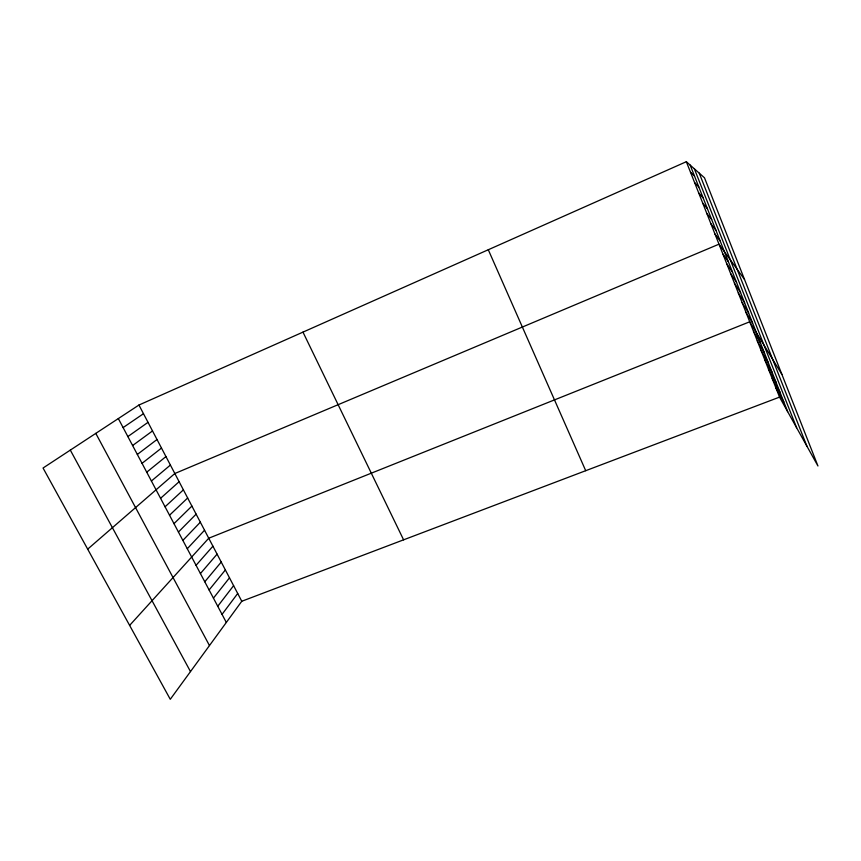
<?xml version="1.0" encoding="UTF-8"?>
<svg xmlns="http://www.w3.org/2000/svg" width="861" height="861" viewBox="0 0 861 861"><rect width="100%" height="100%" fill="white"/><g stroke="black" fill="none" stroke-linecap="round" stroke-linejoin="round"><path stroke-width="1.29" d="M779.549 397.115L241.78 601.258L170.274 699.293L43.05 468.018L138.944 405.036L686.335 161.707L704.492 177.796L817.95 465.984L779.549 397.115L686.335 161.707M222.041 614.377L237.701 593.477M217.747 606.262L233.6 585.652M213.442 598.126L229.489 577.817M209.115 589.968L225.367 569.95M204.778 581.778L221.234 562.061M200.419 573.555L217.08 554.14M196.06 565.311L212.915 546.197M129.624 625.398L208.739 538.222L749.727 321.788L781.917 374.449M187.278 548.726L204.552 530.225M182.866 540.396L200.344 522.207M178.431 532.033L196.125 514.157M173.987 523.649L191.895 506.085M169.531 515.233L187.655 497.981M165.064 506.785L183.393 489.855M160.566 498.315L179.12 481.708M87.682 549.157L174.826 473.518L718.989 244.18L744.517 279.47M151.407 481.008L170.403 465.069M146.736 472.183L165.947 456.578M142.043 463.336L161.491 448.064M137.34 454.447L157.003 439.519M132.616 445.524L152.515 430.941M127.869 436.57L148.006 422.342M123.112 427.583L143.475 413.7M690.479 172.157L694.483 176.053M694.601 182.564L698.809 186.977M698.702 192.939L703.114 197.858M702.791 203.261L707.398 208.696M706.87 213.55L711.66 219.49M710.928 223.795L715.911 230.231M714.964 234.009L720.14 240.94M722.885 254.006L728.438 261.895M726.759 263.8L732.496 272.162M730.623 273.561L736.532 282.386M734.476 283.28L740.557 292.568M738.308 292.955L744.571 302.706M742.128 302.609L748.564 312.812M745.927 312.22L752.546 322.875M753.493 331.334L760.457 342.872M757.26 340.827L764.385 352.816M761.006 350.298L768.303 362.729M764.74 359.737L772.209 372.587M768.464 369.132L776.095 382.424M772.177 378.496L779.969 392.207M775.869 387.816L783.822 401.958M70.311 450.109L190.496 671.58M95.797 433.374L209.471 645.556M118.334 418.575L226.325 622.46M138.944 405.036L241.78 601.258M302.975 332.12L403.594 539.836M488.284 249.744L585.706 470.698M699.218 173.115L806.865 446.116M694.364 168.821L796.629 427.756M690.145 165.075L787.664 411.676"/></g></svg>
